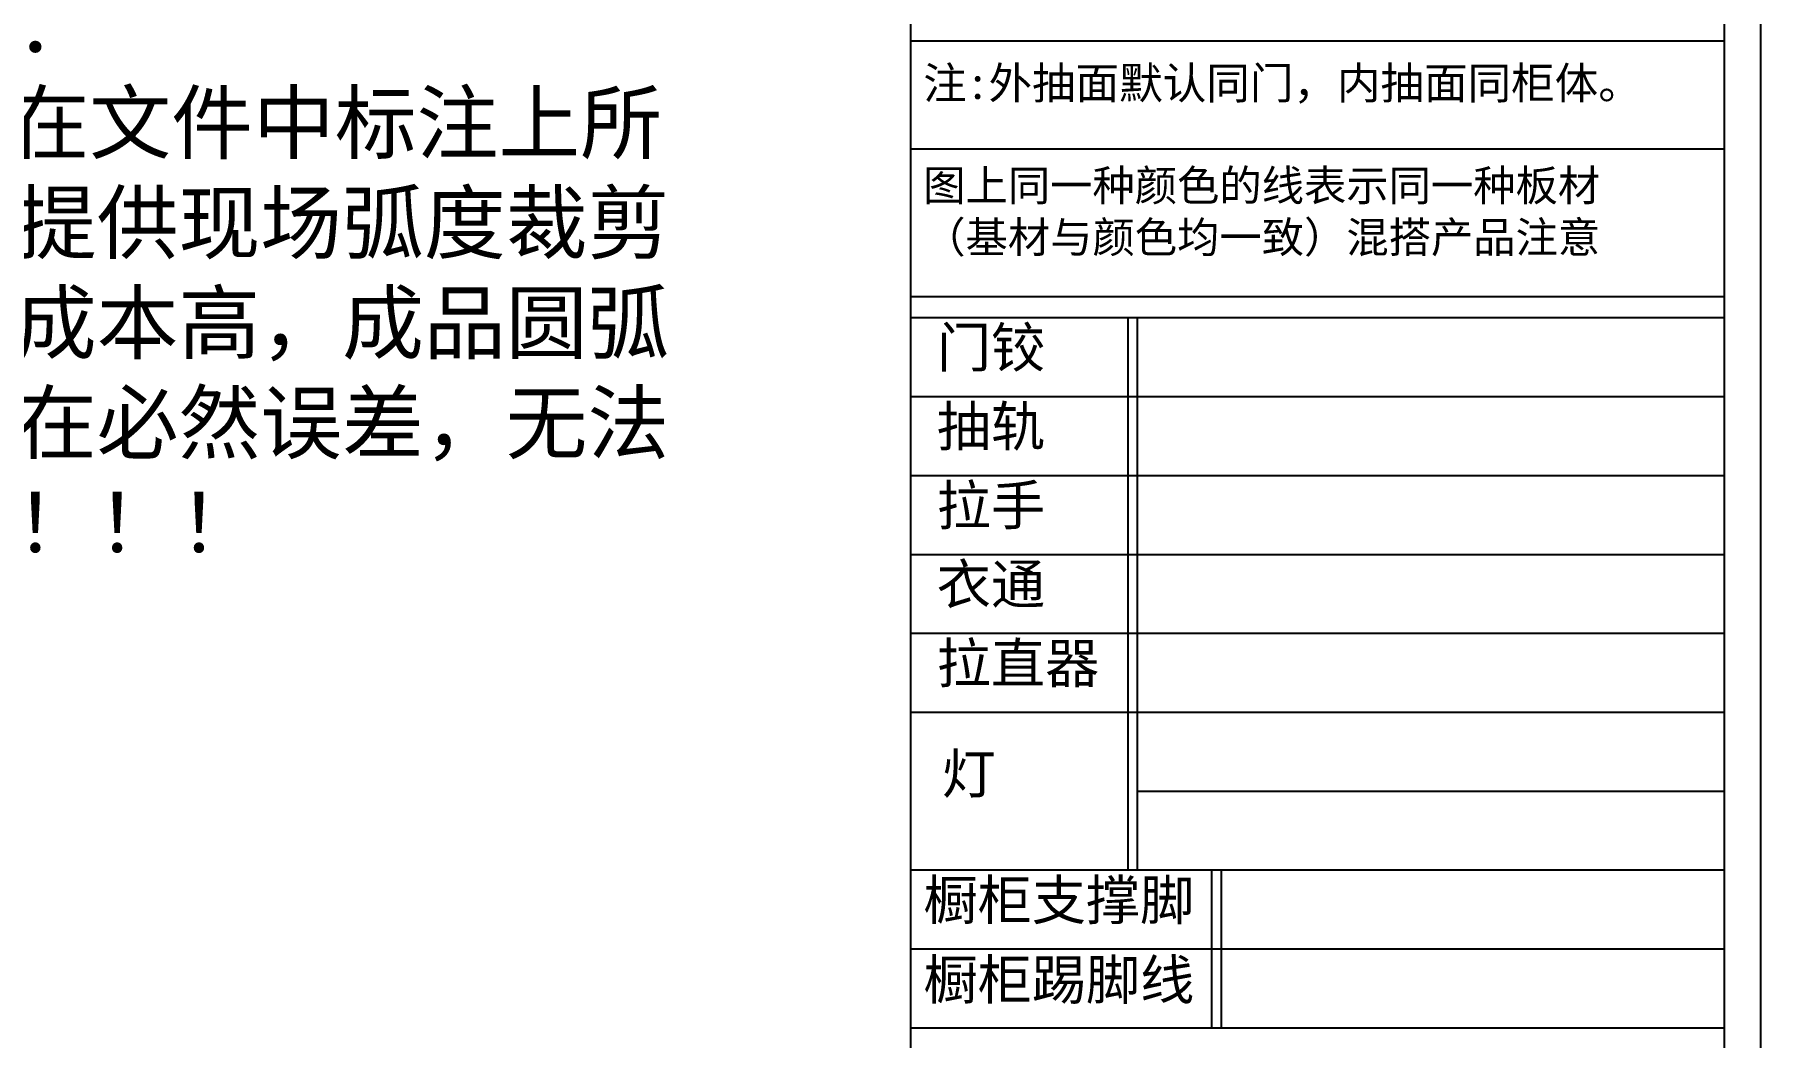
# Model space of a CAD drawing. Header units: millimetres. Extents: x 4862 to 20554, y 7569 to 11262.
# Drawn here: x 12515.7 to 12791.9, y 10039.4 to 10199.9 of the extents above; entities that cross this region are included whole.
import ezdxf

# ---------------------------------------------------------------- set-up
doc = ezdxf.new("R2010")
doc.units = ezdxf.units.MM
doc.styles.add('宋体', font='SimSun.ttf')
doc.styles.add('黑石雅黑', font='Microsoft YaHei.ttf')

# ---------------------------------------------------------------- blocks, each defined once
blk = doc.blocks.new('A$C398a0407')
for p, q in [((8134, 64), (8134, 6784)), ((8134, 4227.4), (9568, 4227.4)), ((8134, 4037), (9568, 4037)), ((8134, 3776.6), (9568, 3776.6)), ((8134, 3739.6), (9568, 3739.6)), ((8516.8, 3739.6), (8516.8, 3044.2)), ((8533.3, 3739.6), (8533.3, 3044.2)), ((8134, 3600.5), (9568, 3600.5)), ((8134, 3461.4), (9568, 3461.4)), ((8134, 3322.3), (9568, 3322.3)), ((8134, 3183.3), (9568, 3183.3)), ((8134, 3183.3), (9568, 3183.3)), ((8134, 3044.2), (9568, 3044.2)), ((8134, 3044.2), (9568, 3044.2)), ((8516.8, 3044.2), (8516.8, 2766.1)), ((8533.3, 3044.2), (8533.3, 2766.1)), ((8533.3, 2905.1), (9568, 2905.1)), ((8134, 2766.1), (9568, 2766.1)), ((8664.4, 2766.1), (8664.4, 2487.9)), ((8680.9, 2766.1), (8680.9, 2487.9)), ((8134, 2627), (9568, 2627)), ((8134, 2627), (9568, 2627)), ((8134, 2487.9), (9568, 2487.9))]:
    blk.add_line(p, q)
for points in [[(9632, 0), (0, 0), (0, 6848), (9632, 6848)], [(9568, 64), (64, 64), (64, 6784), (9568, 6784)]]:
    blk.add_lwpolyline(points, close=True)
at = {"insert": (8155.9, 4181), "char_height": 56.296, "attachment_point": 1, "style": '宋体'}
blk.add_mtext_dynamic_manual_height_columns('注:外抽面默认同门，内抽面同柜体。', width=1290.05, gutter_width=10.1, heights=[0], dxfattribs=at)
at = {"color": 1, "insert": (8155.9, 3999.7), "char_height": 54.688, "attachment_point": 1, "style": '宋体'}
blk.add_mtext_dynamic_manual_height_columns('图上同一种颜色的线表示同一种板材\\P（基材与颜色均一致）混搭产品注意', width=1290.05, gutter_width=10.1, heights=[0], dxfattribs=at)
at = {"color": 8, "char_height": 70, "attachment_point": 1, "style": '宋体'}
for s, insert in [('门铰', (8179.9, 3722)), ('抽轨', (8179.9, 3583)), ('拉手', (8179.9, 3443.9)), ('衣通', (8179.9, 3304.8)), ('拉直器', (8179.9, 3165.7)), ('灯', (8188.5, 2970.9)), ('橱柜支撑脚', (8156.4, 2748.2)), ('橱柜踢脚线', (8156.4, 2607.9))]:
    blk.add_mtext_dynamic_manual_height_columns(s, width=580.458, gutter_width=12.2, heights=[0], dxfattribs=dict(at, insert=insert))
blk = doc.blocks.new('A$Caecb7373')
at = {"color": 1}
blk.add_lwpolyline([(0, 821.76), (1155.84, 821.76), (1155.84, 0), (0, 0)], close=True, dxfattribs=at)

msp = doc.modelspace()

# ---------------------------------------------------------------- block references
at = {"xscale": 0.09079979139978399, "yscale": 0.09079979139978399, "zscale": 0.09079979139978399}
msp.add_blockref('A$C398a0407', (11917.364, 9815.078), dxfattribs=at)
at = {"color": 1, "xscale": 0.7566649283315219, "yscale": 0.7566649283315219, "zscale": 0.7566649283315219}
msp.add_blockref('A$Caecb7373', (11917.364, 9815.078), dxfattribs=at)

# ---------------------------------------------------------------- texts
at = {"color": 3, "insert": (12368.47, 10206.619), "char_height": 9.6, "width": 258.30704, "attachment_point": 1, "style": '黑石雅黑'}
msp.add_mtext('现场对弧度有特殊要求时：\\P请提供准确CAD文件，并在文件中标注上所需要求和现场图片。若只提供现场弧度裁剪纸样要求我司加工，制作成本高，成品圆弧件也会和放样纸样尺寸存在必然误差，无法保证与现场弧度完全吻合！！！', dxfattribs=at)

doc.saveas('drawing.dxf')
